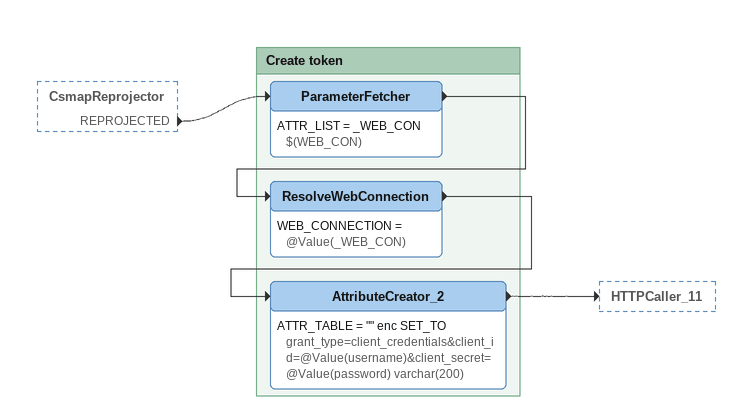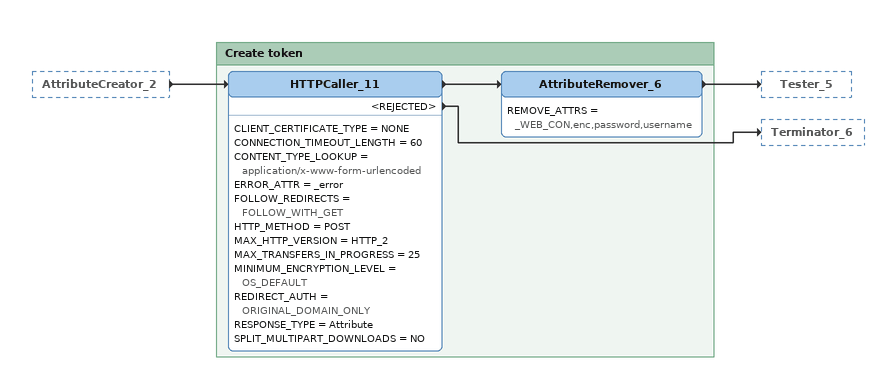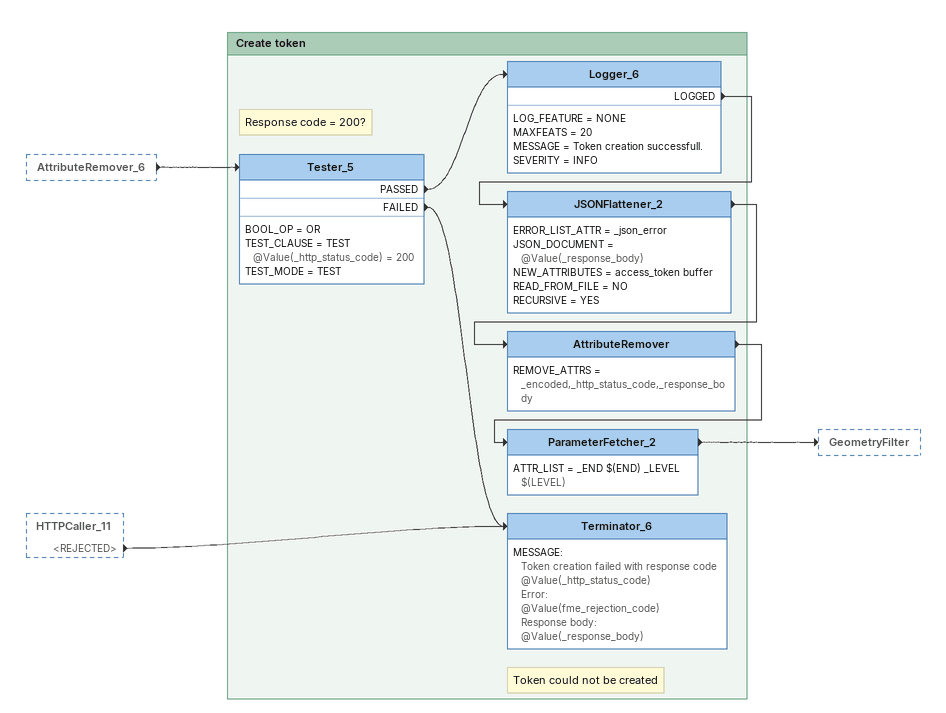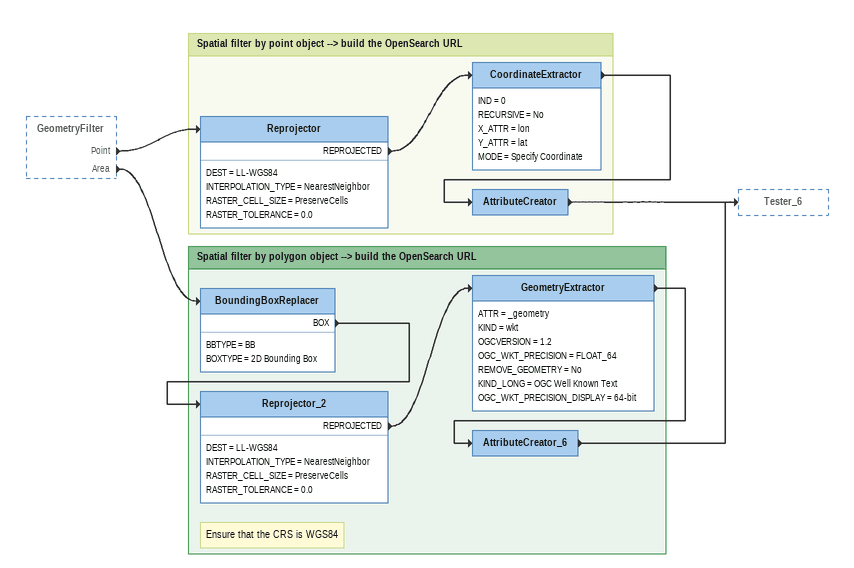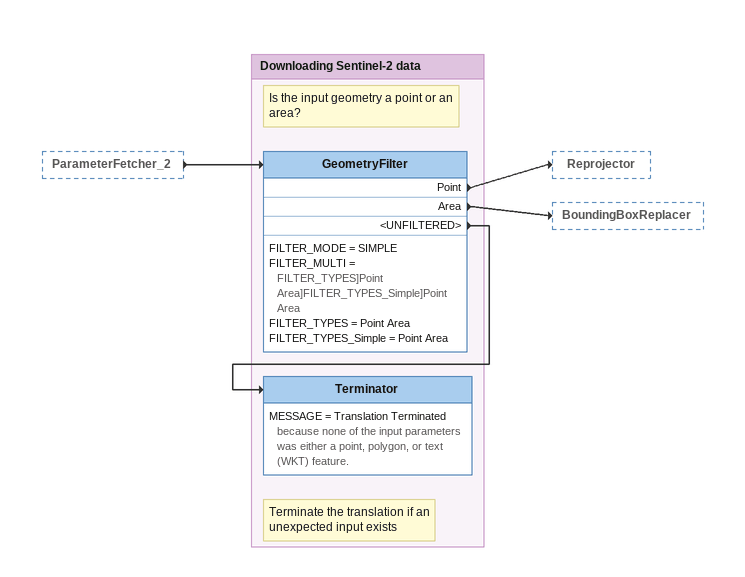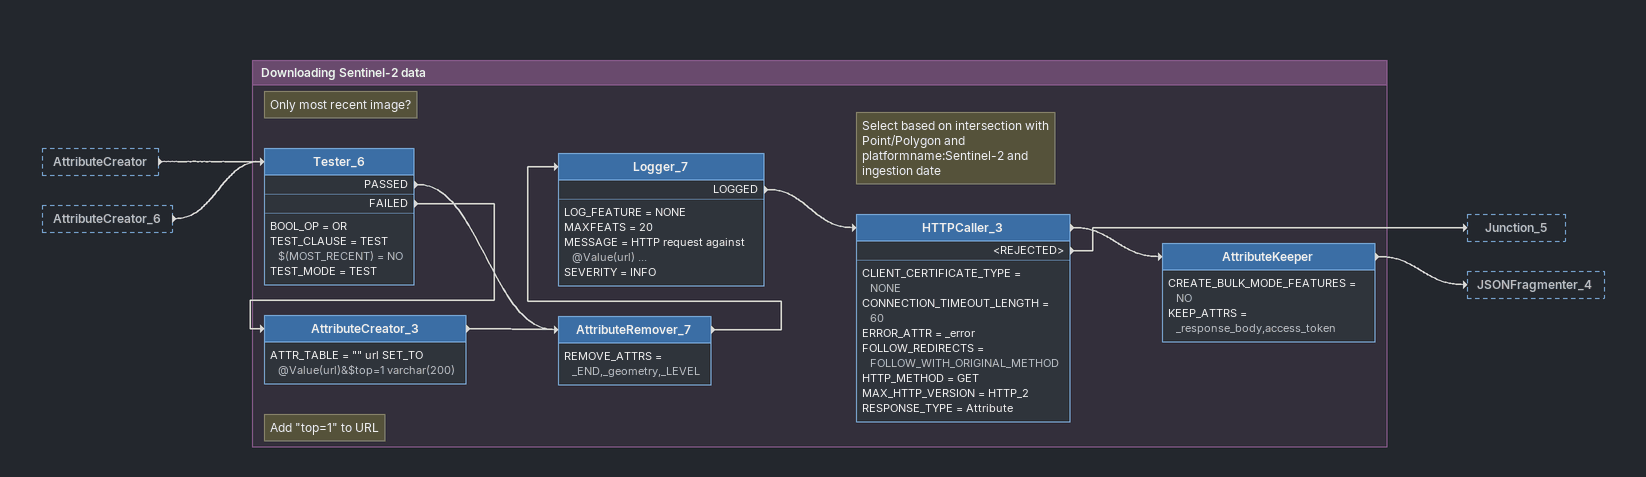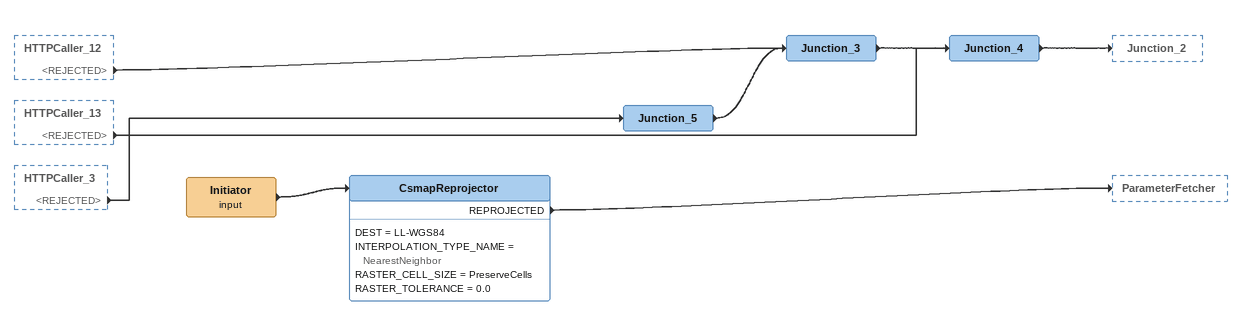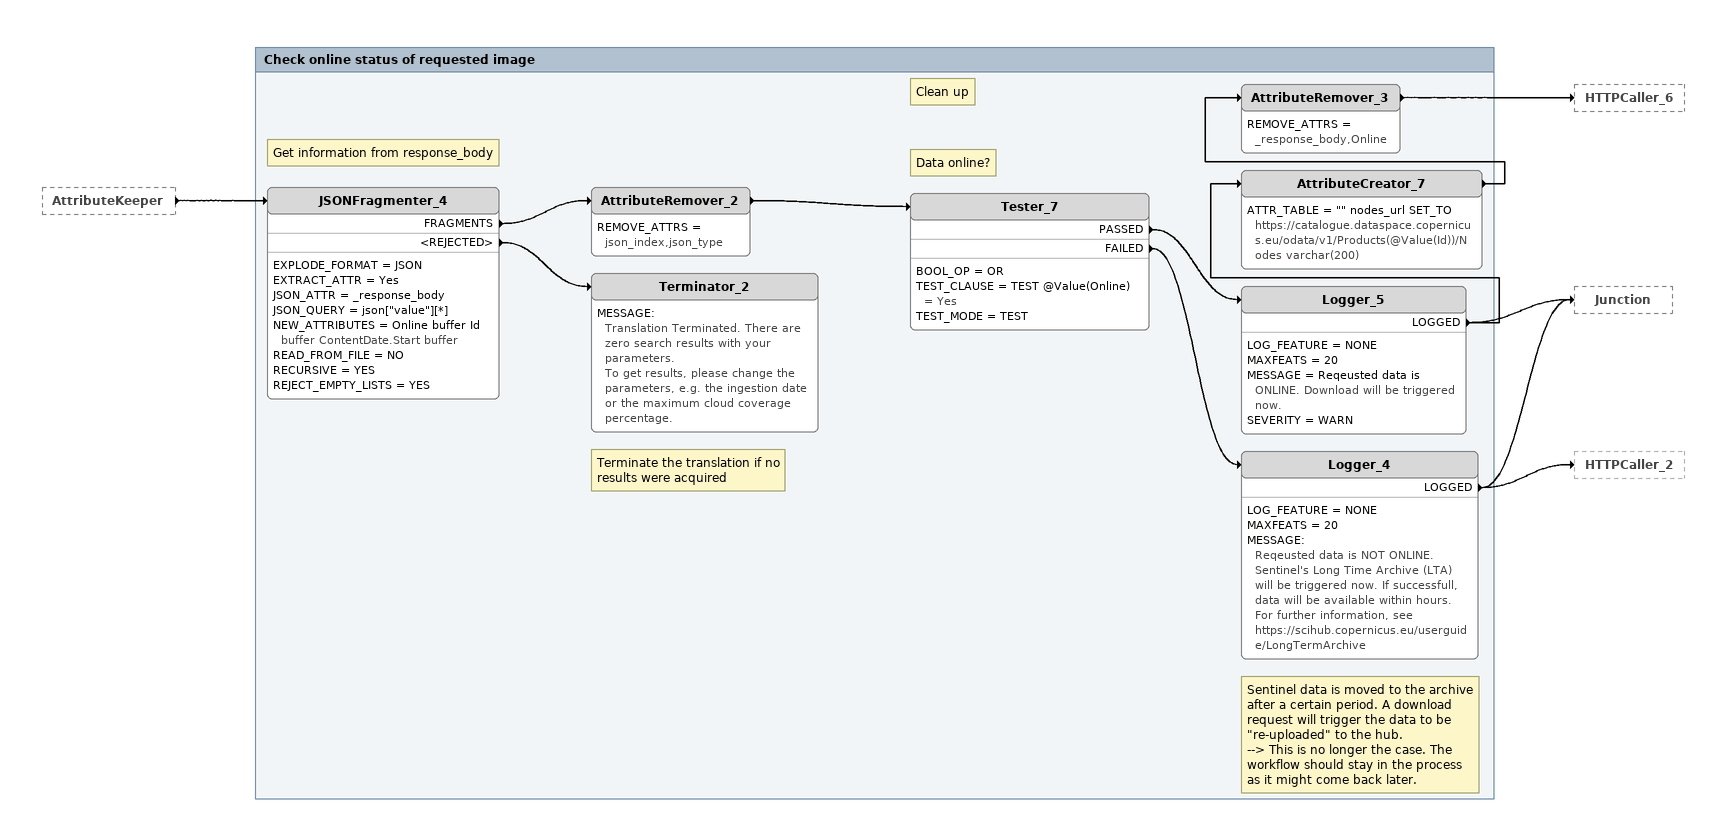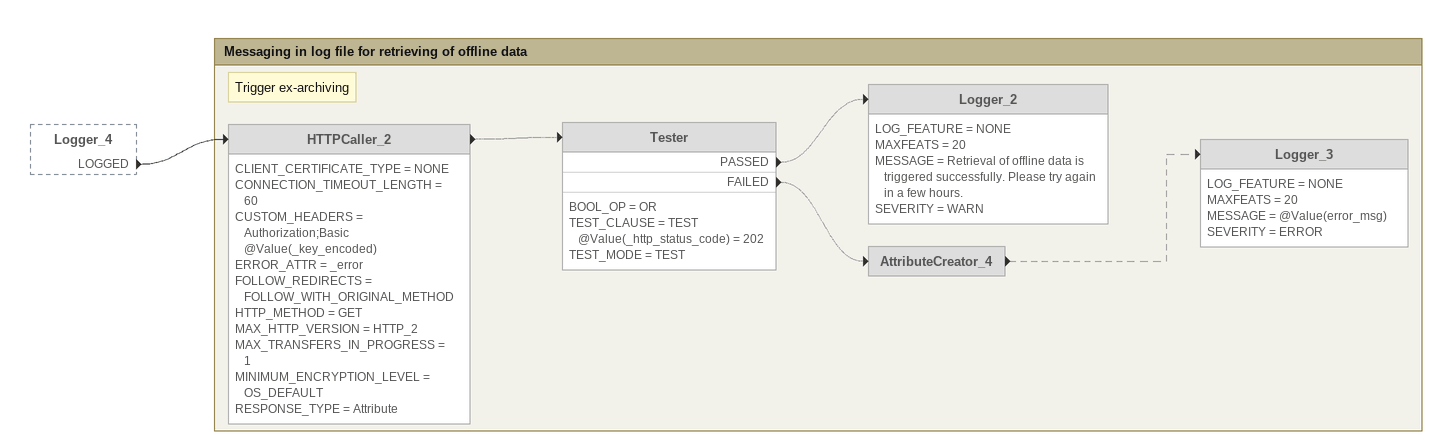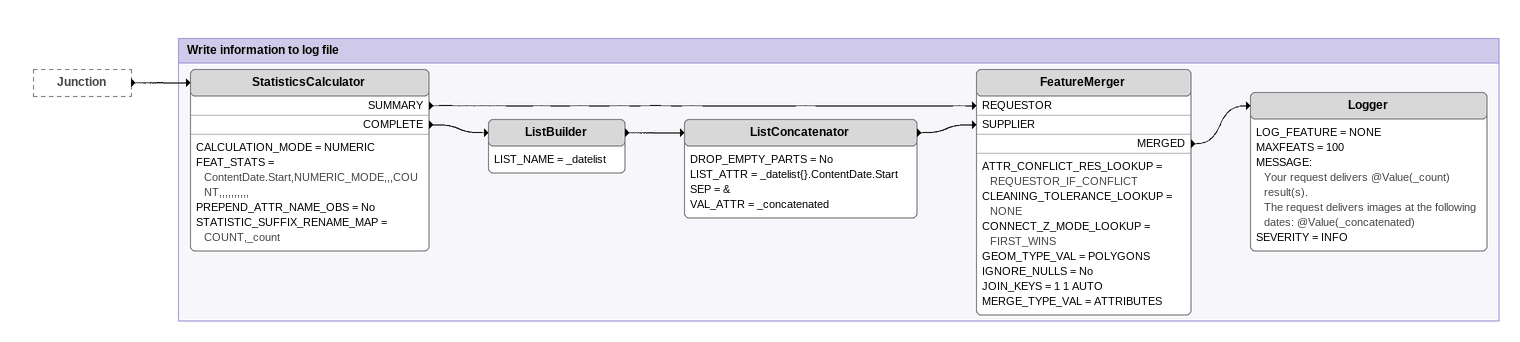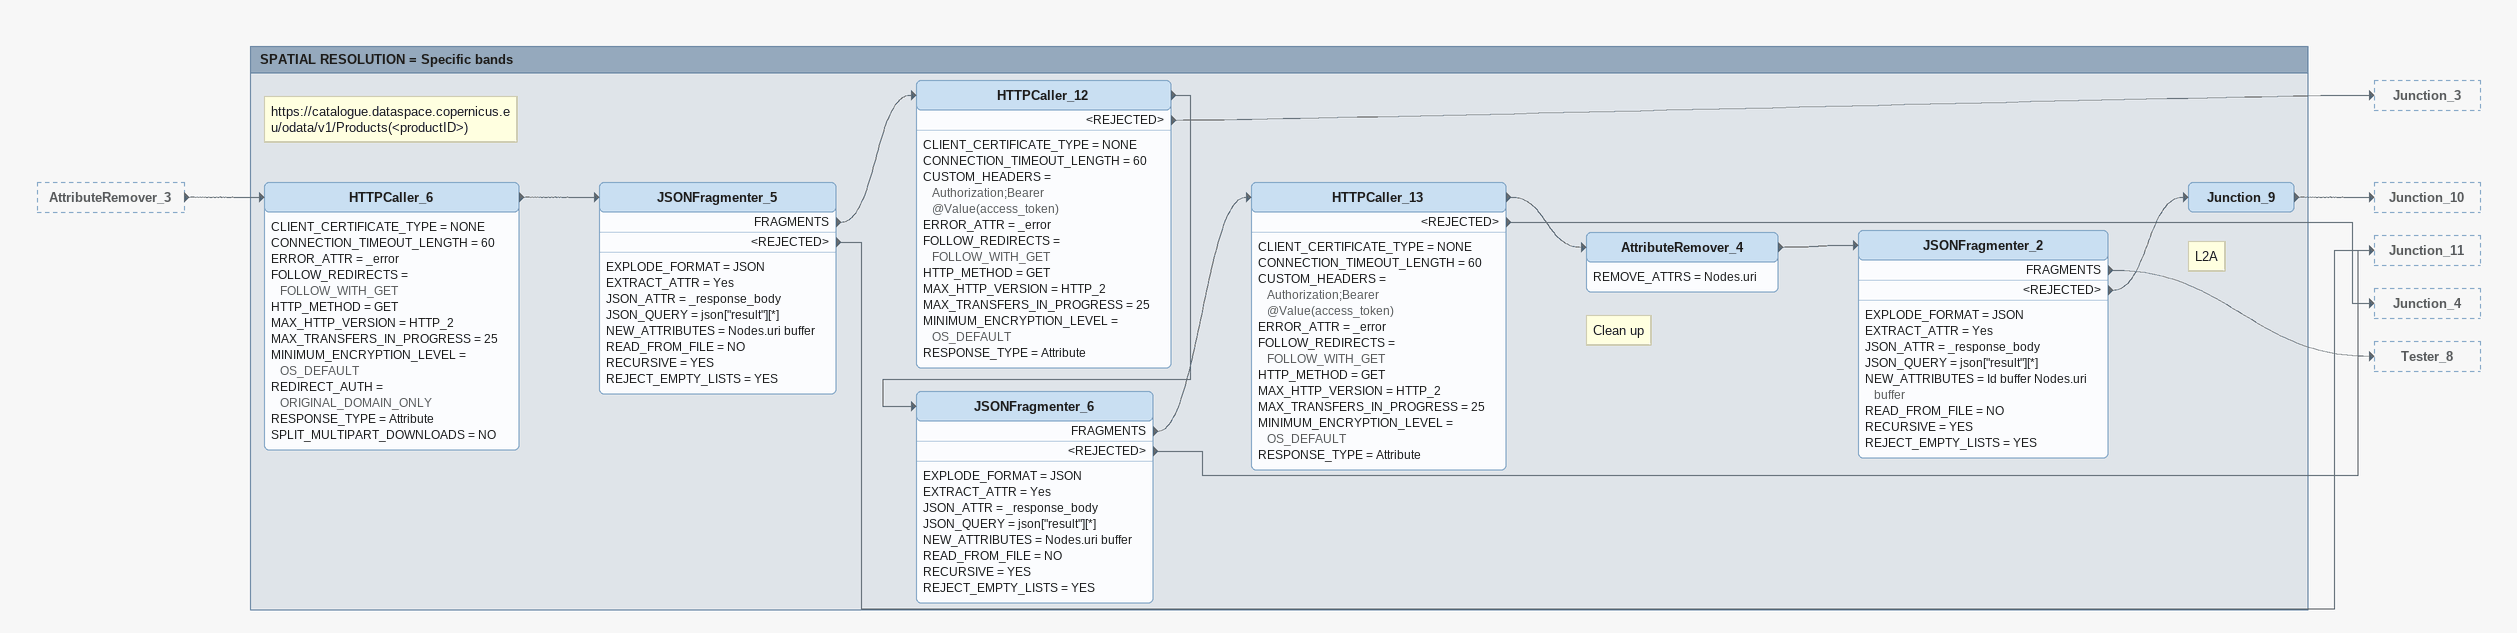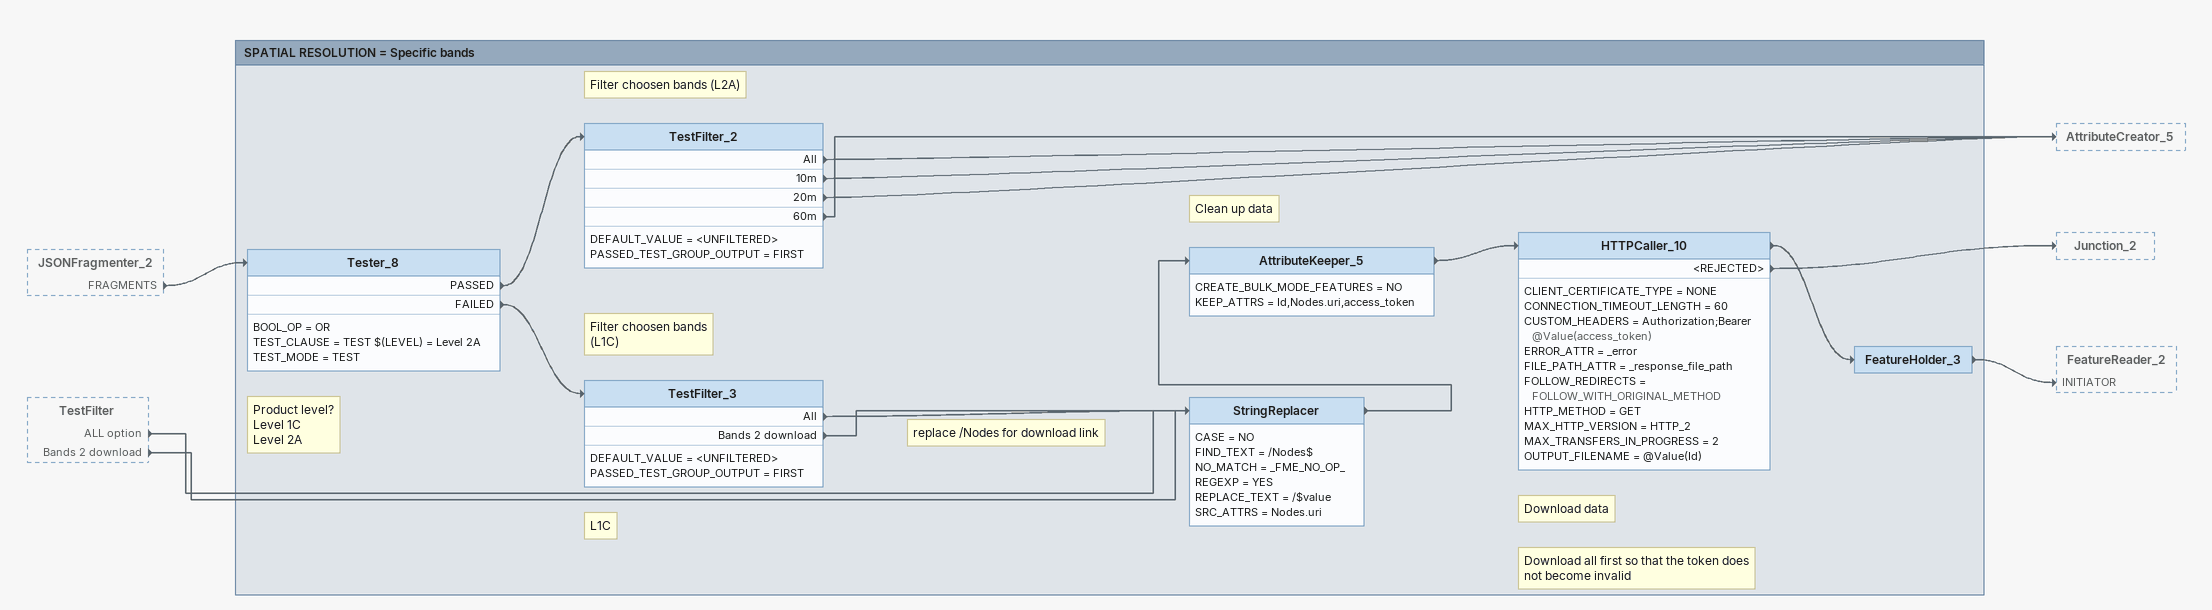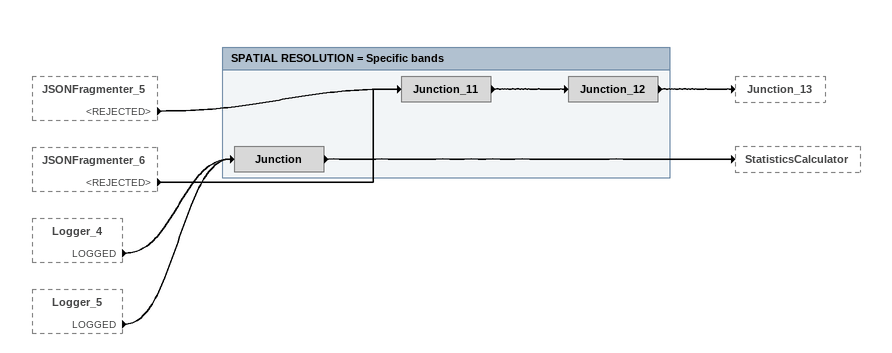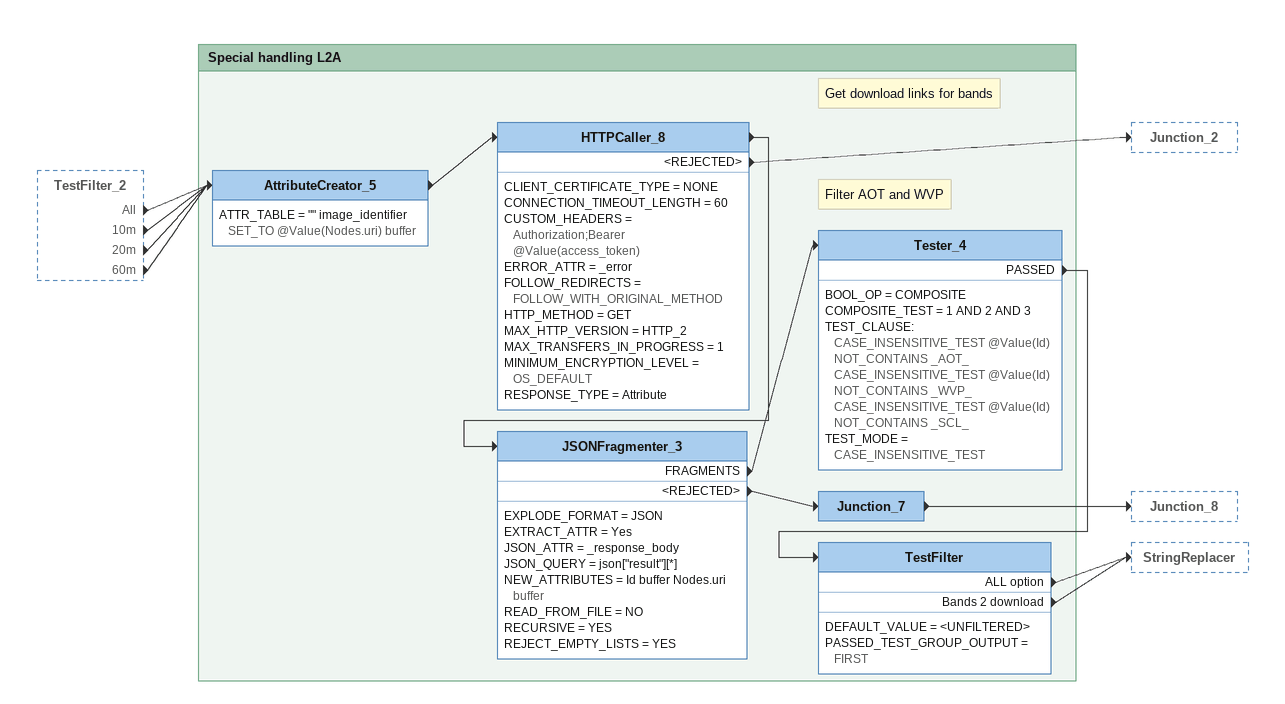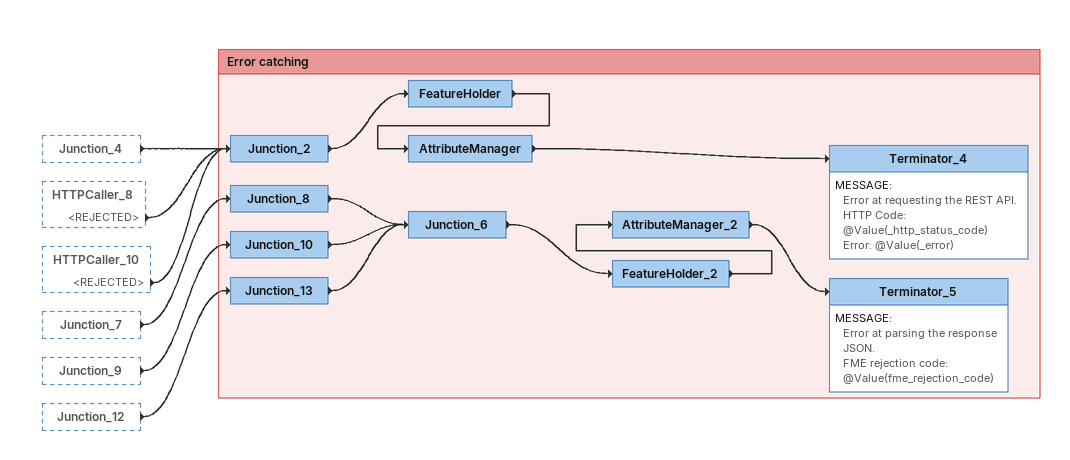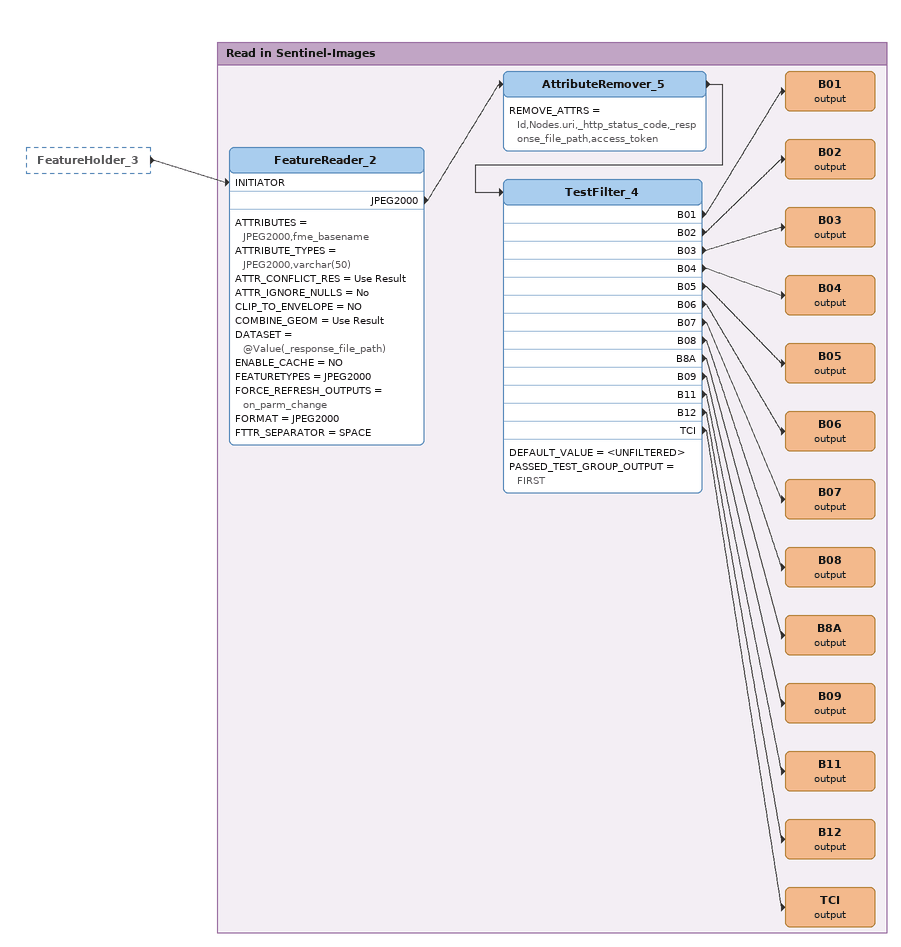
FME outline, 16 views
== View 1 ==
CsmapReprojector [outside]
    REPROJECTED -> ParameterFetcher

Bookmark: Create token
ParameterFetcher
    ATTR_LIST = _WEB_CON $(WEB_CON)
    -> ResolveWebConnection
ResolveWebConnection
    WEB_CONNECTION = @Value(_WEB_CON)
    -> AttributeCreator_2
AttributeCreator_2
    ATTR_TABLE = "" enc SET_TO grant_type=client_credentials&client_id=@Value(username)&client_secret=@Value(password) varchar(200)
    -> HTTPCaller_11

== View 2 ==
AttributeCreator_2 [outside]
    -> HTTPCaller_11

Bookmark: Create token
HTTPCaller_11
    CLIENT_CERTIFICATE_TYPE = NONE
    CONNECTION_TIMEOUT_LENGTH = 60
    CONTENT_TYPE_LOOKUP = application/x-www-form-urlencoded
    ERROR_ATTR = _error
    FOLLOW_REDIRECTS = FOLLOW_WITH_GET
    HTTP_METHOD = POST
    MAX_HTTP_VERSION = HTTP_2
    MAX_TRANSFERS_IN_PROGRESS = 25
    MINIMUM_ENCRYPTION_LEVEL = OS_DEFAULT
    REDIRECT_AUTH = ORIGINAL_DOMAIN_ONLY
    RESPONSE_TYPE = Attribute
    SPLIT_MULTIPART_DOWNLOADS = NO
    -> AttributeRemover_6
    <REJECTED> -> Terminator_6
AttributeRemover_6
    REMOVE_ATTRS = _WEB_CON,enc,password,username
    -> Tester_5

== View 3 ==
AttributeRemover_6 [outside]
    -> Tester_5
HTTPCaller_11 [outside]
    <REJECTED> -> Terminator_6

Bookmark: Create token
Note: Response code = 200?
Tester_5
    BOOL_OP = OR
    TEST_CLAUSE = TEST @Value(_http_status_code) = 200
    TEST_MODE = TEST
    PASSED -> Logger_6
    FAILED -> Terminator_6
Logger_6
    LOG_FEATURE = NONE
    MAXFEATS = 20
    MESSAGE = Token creation successfull.
    SEVERITY = INFO
    LOGGED -> JSONFlattener_2
JSONFlattener_2
    ERROR_LIST_ATTR = _json_error
    JSON_DOCUMENT = @Value(_response_body)
    NEW_ATTRIBUTES = access_token buffer
    READ_FROM_FILE = NO
    RECURSIVE = YES
    -> AttributeRemover
AttributeRemover
    REMOVE_ATTRS = _encoded,_http_status_code,_response_body
    -> ParameterFetcher_2
ParameterFetcher_2
    ATTR_LIST = _END $(END) _LEVEL $(LEVEL)
    -> GeometryFilter
Note: Token could not be created
Terminator_6
    MESSAGE:
      Token creation failed with response code @Value(_http_status_code)
      Error:
      @Value(fme_rejection_code)
      Response body:
      @Value(_response_body)

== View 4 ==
GeometryFilter [outside]
    Point -> Reprojector
    Area -> BoundingBoxReplacer

Bookmark: Spatial filter by point object --> build the OpenSearch URL
Reprojector
    DEST = LL-WGS84
    INTERPOLATION_TYPE = NearestNeighbor
    RASTER_CELL_SIZE = PreserveCells
    RASTER_TOLERANCE = 0.0
    REPROJECTED -> CoordinateExtractor
CoordinateExtractor
    IND = 0
    RECURSIVE = No
    X_ATTR = lon
    Y_ATTR = lat
    MODE = Specify Coordinate
    -> AttributeCreator
AttributeCreator
    -> Tester_6

Bookmark: Spatial filter by polygon object --> build the OpenSearch URL
BoundingBoxReplacer
    BBTYPE = BB
    BOXTYPE = 2D Bounding Box
    BOX -> Reprojector_2
Note: Ensure that the CRS is WGS84
Reprojector_2
    DEST = LL-WGS84
    INTERPOLATION_TYPE = NearestNeighbor
    RASTER_CELL_SIZE = PreserveCells
    RASTER_TOLERANCE = 0.0
    REPROJECTED -> GeometryExtractor
GeometryExtractor
    ATTR = _geometry
    KIND = wkt
    OGCVERSION = 1.2
    OGC_WKT_PRECISION = FLOAT_64
    REMOVE_GEOMETRY = No
    KIND_LONG = OGC Well Known Text
    OGC_WKT_PRECISION_DISPLAY = 64-bit
    -> AttributeCreator_6
AttributeCreator_6
    -> Tester_6

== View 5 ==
ParameterFetcher_2 [outside]
    -> GeometryFilter

Bookmark: Downloading Sentinel-2 data
Note: Is the input geometry a point or an area?
GeometryFilter
    FILTER_MODE = SIMPLE
    FILTER_MULTI = FILTER_TYPES]Point Area]FILTER_TYPES_Simple]Point Area
    FILTER_TYPES = Point Area
    FILTER_TYPES_Simple = Point Area
    Point -> Reprojector
    Area -> BoundingBoxReplacer
    <UNFILTERED> -> Terminator
Note: Terminate the translation if an unexpected input exists
Terminator
    MESSAGE = Translation Terminated because none of the input parameters was either a point, polygon, or text (WKT) feature.

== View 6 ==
AttributeCreator [outside]
    -> Tester_6
AttributeCreator_6 [outside]
    -> Tester_6

Bookmark: Downloading Sentinel-2 data
Note: Only most recent image?
Tester_6
    BOOL_OP = OR
    TEST_CLAUSE = TEST $(MOST_RECENT) = NO
    TEST_MODE = TEST
    PASSED -> AttributeRemover_7
    FAILED -> AttributeCreator_3
Note: Add "top=1" to URL
AttributeCreator_3
    ATTR_TABLE = "" url SET_TO @Value(url)&$top=1 varchar(200)
    -> AttributeRemover_7
AttributeRemover_7
    REMOVE_ATTRS = _END,_geometry,_LEVEL
    -> Logger_7
Logger_7
    LOG_FEATURE = NONE
    MAXFEATS = 20
    MESSAGE = HTTP request against @Value(url) ...
    SEVERITY = INFO
    LOGGED -> HTTPCaller_3
Note: Select based on intersection with Point/Polygon and platformname:Sentinel-2 and ingestion date
HTTPCaller_3
    CLIENT_CERTIFICATE_TYPE = NONE
    CONNECTION_TIMEOUT_LENGTH = 60
    ERROR_ATTR = _error
    FOLLOW_REDIRECTS = FOLLOW_WITH_ORIGINAL_METHOD
    HTTP_METHOD = GET
    MAX_HTTP_VERSION = HTTP_2
    RESPONSE_TYPE = Attribute
    -> AttributeKeeper
    <REJECTED> -> Junction_5
AttributeKeeper
    CREATE_BULK_MODE_FEATURES = NO
    KEEP_ATTRS = _response_body,access_token
    -> JSONFragmenter_4

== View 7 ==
HTTPCaller_12 [outside]
    <REJECTED> -> Junction_3
HTTPCaller_13 [outside]
    <REJECTED> -> Junction_4
HTTPCaller_3 [outside]
    <REJECTED> -> Junction_5
Initiator (input)
    -> CsmapReprojector
CsmapReprojector
    DEST = LL-WGS84
    INTERPOLATION_TYPE_NAME = NearestNeighbor
    RASTER_CELL_SIZE = PreserveCells
    RASTER_TOLERANCE = 0.0
    REPROJECTED -> ParameterFetcher
Junction_5
    -> Junction_3
Junction_3
    -> Junction_4
Junction_4
    -> Junction_2

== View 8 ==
AttributeKeeper [outside]
    -> JSONFragmenter_4

Bookmark: Check online status of requested image
Note: Get information from response_body
JSONFragmenter_4
    EXPLODE_FORMAT = JSON
    EXTRACT_ATTR = Yes
    JSON_ATTR = _response_body
    JSON_QUERY = json["value"][*]
    NEW_ATTRIBUTES = Online buffer Id buffer ContentDate.Start buffer
    READ_FROM_FILE = NO
    RECURSIVE = YES
    REJECT_EMPTY_LISTS = YES
    FRAGMENTS -> AttributeRemover_2
    <REJECTED> -> Terminator_2
AttributeRemover_2
    REMOVE_ATTRS = json_index,json_type
    -> Tester_7
Note: Data online?
Tester_7
    BOOL_OP = OR
    TEST_CLAUSE = TEST @Value(Online) = Yes
    TEST_MODE = TEST
    PASSED -> Logger_5
    FAILED -> Logger_4
Logger_5
    LOG_FEATURE = NONE
    MAXFEATS = 20
    MESSAGE = Reqeusted data is ONLINE. Download will be triggered now.
    SEVERITY = WARN
    LOGGED -> Junction
    LOGGED -> AttributeCreator_7
AttributeCreator_7
    ATTR_TABLE = "" nodes_url SET_TO https://catalogue.dataspace.copernicus.eu/odata/v1/Products(@Value(Id))/Nodes varchar(200)
    -> AttributeRemover_3
Note: Clean up
AttributeRemover_3
    REMOVE_ATTRS = _response_body,Online
    -> HTTPCaller_6
Note: Sentinel data is moved to the archive after a certain period. A download request will trigger the data to be "re-uploaded" to the hub. / --> This is no longer the case. The workflow should stay in the process as it might come back later.
Logger_4
    LOG_FEATURE = NONE
    MAXFEATS = 20
    MESSAGE:
      Reqeusted data is NOT ONLINE. Sentinel's Long Time Archive (LTA) will be triggered now. If successfull, data will be available within hours.
      For further information, see https://scihub.copernicus.eu/userguide/LongTermArchive
    LOGGED -> Junction
    LOGGED -> HTTPCaller_2
Note: Terminate the translation if no results were acquired
Terminator_2
    MESSAGE:
      Translation Terminated. There are zero search results with your parameters.
      To get results, please change the parameters, e.g. the ingestion date or the maximum cloud coverage percentage.

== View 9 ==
Logger_4 [outside]
    LOGGED -> HTTPCaller_2

Bookmark: Messaging in log file for retrieving of offline data
Note: Trigger ex-archiving
HTTPCaller_2 [off]
    CLIENT_CERTIFICATE_TYPE = NONE
    CONNECTION_TIMEOUT_LENGTH = 60
    CUSTOM_HEADERS = Authorization;Basic @Value(_key_encoded)
    ERROR_ATTR = _error
    FOLLOW_REDIRECTS = FOLLOW_WITH_ORIGINAL_METHOD
    HTTP_METHOD = GET
    MAX_HTTP_VERSION = HTTP_2
    MAX_TRANSFERS_IN_PROGRESS = 1
    MINIMUM_ENCRYPTION_LEVEL = OS_DEFAULT
    RESPONSE_TYPE = Attribute
    -> Tester [off]
Tester [off]
    BOOL_OP = OR
    TEST_CLAUSE = TEST @Value(_http_status_code) = 202
    TEST_MODE = TEST
    PASSED -> Logger_2 [off]
    FAILED -> AttributeCreator_4 [off]
Logger_2 [off]
    LOG_FEATURE = NONE
    MAXFEATS = 20
    MESSAGE = Retrieval of offline data is triggered successfully. Please try again in a few hours.
    SEVERITY = WARN
AttributeCreator_4 [off]
    -> Logger_3 [off]
Logger_3 [off]
    LOG_FEATURE = NONE
    MAXFEATS = 20
    MESSAGE = @Value(error_msg)
    SEVERITY = ERROR

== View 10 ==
Junction [outside]
    -> StatisticsCalculator

Bookmark: Write information to log file
StatisticsCalculator
    CALCULATION_MODE = NUMERIC
    FEAT_STATS = ContentDate.Start,NUMERIC_MODE,,,COUNT,,,,,,,,,,
    PREPEND_ATTR_NAME_OBS = No
    STATISTIC_SUFFIX_RENAME_MAP = COUNT,_count
    SUMMARY -> FeatureMerger [REQUESTOR]
    COMPLETE -> ListBuilder
ListBuilder
    LIST_NAME = _datelist
    -> ListConcatenator
ListConcatenator
    DROP_EMPTY_PARTS = No
    LIST_ATTR = _datelist{}.ContentDate.Start
    SEP = &
    VAL_ATTR = _concatenated
    -> FeatureMerger [SUPPLIER]
FeatureMerger
    ATTR_CONFLICT_RES_LOOKUP = REQUESTOR_IF_CONFLICT
    CLEANING_TOLERANCE_LOOKUP = NONE
    CONNECT_Z_MODE_LOOKUP = FIRST_WINS
    GEOM_TYPE_VAL = POLYGONS
    IGNORE_NULLS = No
    JOIN_KEYS = 1 1 AUTO
    MERGE_TYPE_VAL = ATTRIBUTES
    MERGED -> Logger
Logger
    LOG_FEATURE = NONE
    MAXFEATS = 100
    MESSAGE:
      Your request delivers @Value(_count) result(s).
      The request delivers images at the following dates: @Value(_concatenated)
    SEVERITY = INFO

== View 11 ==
AttributeRemover_3 [outside]
    -> HTTPCaller_6

Bookmark: SPATIAL RESOLUTION = Specific bands
Note: https://catalogue.dataspace.copernicus.eu/odata/v1/Products(<productID>)
HTTPCaller_6
    CLIENT_CERTIFICATE_TYPE = NONE
    CONNECTION_TIMEOUT_LENGTH = 60
    ERROR_ATTR = _error
    FOLLOW_REDIRECTS = FOLLOW_WITH_GET
    HTTP_METHOD = GET
    MAX_HTTP_VERSION = HTTP_2
    MAX_TRANSFERS_IN_PROGRESS = 25
    MINIMUM_ENCRYPTION_LEVEL = OS_DEFAULT
    REDIRECT_AUTH = ORIGINAL_DOMAIN_ONLY
    RESPONSE_TYPE = Attribute
    SPLIT_MULTIPART_DOWNLOADS = NO
    -> JSONFragmenter_5
JSONFragmenter_5
    EXPLODE_FORMAT = JSON
    EXTRACT_ATTR = Yes
    JSON_ATTR = _response_body
    JSON_QUERY = json["result"][*]
    NEW_ATTRIBUTES = Nodes.uri buffer
    READ_FROM_FILE = NO
    RECURSIVE = YES
    REJECT_EMPTY_LISTS = YES
    FRAGMENTS -> HTTPCaller_12
    <REJECTED> -> Junction_11
HTTPCaller_12
    CLIENT_CERTIFICATE_TYPE = NONE
    CONNECTION_TIMEOUT_LENGTH = 60
    CUSTOM_HEADERS = Authorization;Bearer @Value(access_token)
    ERROR_ATTR = _error
    FOLLOW_REDIRECTS = FOLLOW_WITH_GET
    HTTP_METHOD = GET
    MAX_HTTP_VERSION = HTTP_2
    MAX_TRANSFERS_IN_PROGRESS = 25
    MINIMUM_ENCRYPTION_LEVEL = OS_DEFAULT
    RESPONSE_TYPE = Attribute
    -> JSONFragmenter_6
    <REJECTED> -> Junction_3
JSONFragmenter_6
    EXPLODE_FORMAT = JSON
    EXTRACT_ATTR = Yes
    JSON_ATTR = _response_body
    JSON_QUERY = json["result"][*]
    NEW_ATTRIBUTES = Nodes.uri buffer
    READ_FROM_FILE = NO
    RECURSIVE = YES
    REJECT_EMPTY_LISTS = YES
    FRAGMENTS -> HTTPCaller_13
    <REJECTED> -> Junction_11
HTTPCaller_13
    CLIENT_CERTIFICATE_TYPE = NONE
    CONNECTION_TIMEOUT_LENGTH = 60
    CUSTOM_HEADERS = Authorization;Bearer @Value(access_token)
    ERROR_ATTR = _error
    FOLLOW_REDIRECTS = FOLLOW_WITH_GET
    HTTP_METHOD = GET
    MAX_HTTP_VERSION = HTTP_2
    MAX_TRANSFERS_IN_PROGRESS = 25
    MINIMUM_ENCRYPTION_LEVEL = OS_DEFAULT
    RESPONSE_TYPE = Attribute
    -> AttributeRemover_4
    <REJECTED> -> Junction_4
Note: Clean up
AttributeRemover_4
    REMOVE_ATTRS = Nodes.uri
    -> JSONFragmenter_2
JSONFragmenter_2
    EXPLODE_FORMAT = JSON
    EXTRACT_ATTR = Yes
    JSON_ATTR = _response_body
    JSON_QUERY = json["result"][*]
    NEW_ATTRIBUTES = Id buffer Nodes.uri buffer
    READ_FROM_FILE = NO
    RECURSIVE = YES
    REJECT_EMPTY_LISTS = YES
    FRAGMENTS -> Tester_8
    <REJECTED> -> Junction_9
Note: L2A
Junction_9
    -> Junction_10

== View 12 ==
JSONFragmenter_2 [outside]
    FRAGMENTS -> Tester_8
TestFilter [outside]
    ALL option -> StringReplacer
    Bands 2 download -> StringReplacer

Bookmark: SPATIAL RESOLUTION = Specific bands
Note: Product level? / Level 1C / Level 2A
Tester_8
    BOOL_OP = OR
    TEST_CLAUSE = TEST $(LEVEL) = Level 2A
    TEST_MODE = TEST
    PASSED -> TestFilter_2
    FAILED -> TestFilter_3
Note: Filter choosen bands (L2A)
TestFilter_2
    DEFAULT_VALUE = <UNFILTERED>
    PASSED_TEST_GROUP_OUTPUT = FIRST
    All -> AttributeCreator_5
    10m -> AttributeCreator_5
    20m -> AttributeCreator_5
    60m -> AttributeCreator_5
Note: L1C
Note: Filter choosen bands / (L1C)
TestFilter_3
    DEFAULT_VALUE = <UNFILTERED>
    PASSED_TEST_GROUP_OUTPUT = FIRST
    All -> StringReplacer
    Bands 2 download -> StringReplacer
Note: replace /Nodes for download link
StringReplacer
    CASE = NO
    FIND_TEXT = /Nodes$
    NO_MATCH = _FME_NO_OP_
    REGEXP = YES
    REPLACE_TEXT = /$value
    SRC_ATTRS = Nodes.uri
    -> AttributeKeeper_5
Note: Clean up data
AttributeKeeper_5
    CREATE_BULK_MODE_FEATURES = NO
    KEEP_ATTRS = Id,Nodes.uri,access_token
    -> HTTPCaller_10
Note: Download data
HTTPCaller_10
    CLIENT_CERTIFICATE_TYPE = NONE
    CONNECTION_TIMEOUT_LENGTH = 60
    CUSTOM_HEADERS = Authorization;Bearer @Value(access_token)
    ERROR_ATTR = _error
    FILE_PATH_ATTR = _response_file_path
    FOLLOW_REDIRECTS = FOLLOW_WITH_ORIGINAL_METHOD
    HTTP_METHOD = GET
    MAX_HTTP_VERSION = HTTP_2
    MAX_TRANSFERS_IN_PROGRESS = 2
    OUTPUT_FILENAME = @Value(Id)
    -> FeatureHolder_3
    <REJECTED> -> Junction_2
Note: Download all first so that the token does not become invalid
FeatureHolder_3
    -> FeatureReader_2 [INITIATOR]

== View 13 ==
JSONFragmenter_5 [outside]
    <REJECTED> -> Junction_11
JSONFragmenter_6 [outside]
    <REJECTED> -> Junction_11
Logger_4 [outside]
    LOGGED -> Junction
Logger_5 [outside]
    LOGGED -> Junction

Bookmark: SPATIAL RESOLUTION = Specific bands
Junction_11
    -> Junction_12
Junction_12
    -> Junction_13
Junction
    -> StatisticsCalculator

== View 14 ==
TestFilter_2 [outside]
    All -> AttributeCreator_5
    10m -> AttributeCreator_5
    20m -> AttributeCreator_5
    60m -> AttributeCreator_5

Bookmark: Special handling L2A
AttributeCreator_5
    ATTR_TABLE = "" image_identifier SET_TO @Value(Nodes.uri) buffer
    -> HTTPCaller_8
Note: Get download links for bands
HTTPCaller_8
    CLIENT_CERTIFICATE_TYPE = NONE
    CONNECTION_TIMEOUT_LENGTH = 60
    CUSTOM_HEADERS = Authorization;Bearer @Value(access_token)
    ERROR_ATTR = _error
    FOLLOW_REDIRECTS = FOLLOW_WITH_ORIGINAL_METHOD
    HTTP_METHOD = GET
    MAX_HTTP_VERSION = HTTP_2
    MAX_TRANSFERS_IN_PROGRESS = 1
    MINIMUM_ENCRYPTION_LEVEL = OS_DEFAULT
    RESPONSE_TYPE = Attribute
    -> JSONFragmenter_3
    <REJECTED> -> Junction_2
JSONFragmenter_3
    EXPLODE_FORMAT = JSON
    EXTRACT_ATTR = Yes
    JSON_ATTR = _response_body
    JSON_QUERY = json["result"][*]
    NEW_ATTRIBUTES = Id buffer Nodes.uri buffer
    READ_FROM_FILE = NO
    RECURSIVE = YES
    REJECT_EMPTY_LISTS = YES
    FRAGMENTS -> Tester_4
    <REJECTED> -> Junction_7
Note: Filter AOT and WVP
Tester_4
    BOOL_OP = COMPOSITE
    COMPOSITE_TEST = 1 AND 2 AND 3
    TEST_CLAUSE:
      CASE_INSENSITIVE_TEST @Value(Id) NOT_CONTAINS _AOT_
      CASE_INSENSITIVE_TEST @Value(Id) NOT_CONTAINS _WVP_
      CASE_INSENSITIVE_TEST @Value(Id) NOT_CONTAINS _SCL_
    TEST_MODE = CASE_INSENSITIVE_TEST
    PASSED -> TestFilter
TestFilter
    DEFAULT_VALUE = <UNFILTERED>
    PASSED_TEST_GROUP_OUTPUT = FIRST
    ALL option -> StringReplacer
    Bands 2 download -> StringReplacer
Junction_7
    -> Junction_8

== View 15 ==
Junction_4 [outside]
    -> Junction_2
HTTPCaller_8 [outside]
    <REJECTED> -> Junction_2
HTTPCaller_10 [outside]
    <REJECTED> -> Junction_2
Junction_7 [outside]
    -> Junction_8
Junction_9 [outside]
    -> Junction_10
Junction_12 [outside]
    -> Junction_13

Bookmark: Error catching
Junction_10
    -> Junction_6
Junction_8
    -> Junction_6
Junction_2
    -> FeatureHolder
FeatureHolder
    -> AttributeManager
AttributeManager
    -> Terminator_4
Terminator_4
    MESSAGE:
      Error at requesting the REST API.
      HTTP Code: @Value(_http_status_code)
      Error: @Value(_error)
Junction_13
    -> Junction_6
Junction_6
    -> FeatureHolder_2
FeatureHolder_2
    -> AttributeManager_2
AttributeManager_2
    -> Terminator_5
Terminator_5
    MESSAGE:
      Error at parsing the response JSON.
      FME rejection code: @Value(fme_rejection_code)

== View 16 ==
FeatureHolder_3 [outside]
    -> FeatureReader_2 [INITIATOR]

Bookmark: Read in Sentinel-Images
FeatureReader_2
    ATTRIBUTES = JPEG2000,fme_basename
    ATTRIBUTE_TYPES = JPEG2000,varchar(50)
    ATTR_CONFLICT_RES = Use Result
    ATTR_IGNORE_NULLS = No
    CLIP_TO_ENVELOPE = NO
    COMBINE_GEOM = Use Result
    DATASET = @Value(_response_file_path)
    ENABLE_CACHE = NO
    FEATURETYPES = JPEG2000
    FORCE_REFRESH_OUTPUTS = on_parm_change
    FORMAT = JPEG2000
    FTTR_SEPARATOR = SPACE
    JPEG2000 -> AttributeRemover_5
AttributeRemover_5
    REMOVE_ATTRS = Id,Nodes.uri,_http_status_code,_response_file_path,access_token
    -> TestFilter_4
TestFilter_4
    DEFAULT_VALUE = <UNFILTERED>
    PASSED_TEST_GROUP_OUTPUT = FIRST
    B01 -> B01 (output)
    B02 -> B02 (output)
    B03 -> B03 (output)
    B04 -> B04 (output)
    B05 -> B05 (output)
    B06 -> B06 (output)
    B07 -> B07 (output)
    B08 -> B08 (output)
    B8A -> B8A (output)
    B09 -> B09 (output)
    B11 -> B11 (output)
    B12 -> B12 (output)
    TCI -> TCI (output)
B01 (output)
B02 (output)
B03 (output)
B04 (output)
B05 (output)
B06 (output)
B07 (output)
B08 (output)
B8A (output)
B09 (output)
B11 (output)
B12 (output)
TCI (output)
